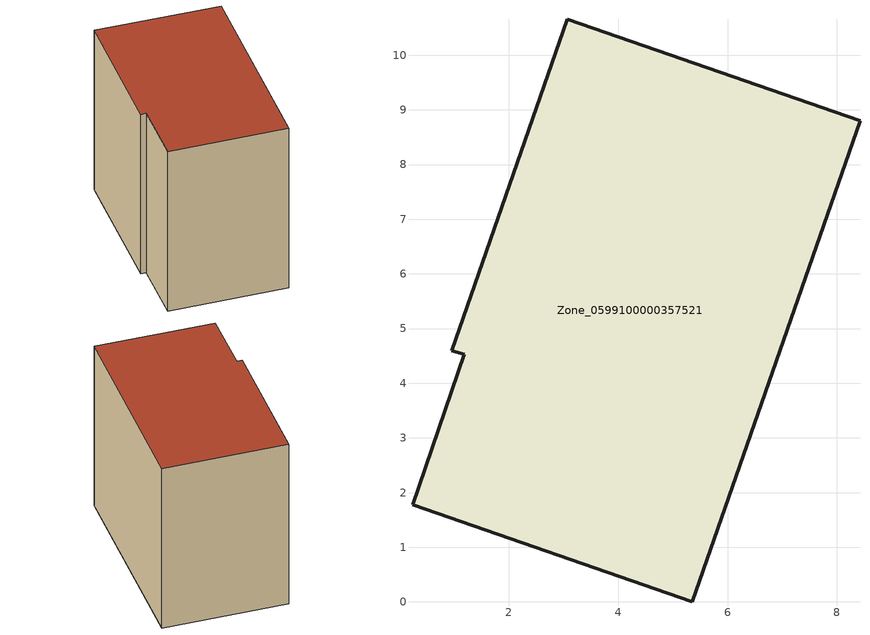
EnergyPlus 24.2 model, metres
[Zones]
Zone_0599100000357521
 floor ground (C_G): 0.24,1.78 1.19,4.53 0.95,4.6 3.07,10.66 8.42,8.8 5.35,0 z0
 wall outside (C_F): 8.42,8.8 3.07,10.66 0.95,4.6 1.19,4.53 0.24,1.78 5.35,0 8.42,8.8 z0:8.37
 roof outside (C_R): 1.19,4.53 0.24,1.78 5.35,0 8.42,8.8 3.07,10.66 0.95,4.6 z8.37
[BUILDING]
Pand.0599100000357521: North Axis=0; Terrain=City; Loads Convergence Tolerance Value=0.04; Temperature Convergence Tolerance Value=0.4; Solar Distribution=FullExterior; Maximum Number of Warmup Days=25; Minimum Number of Warmup Days=1
[Site:Location]
Rotterdam.The.Hague.AP_ZH_NLD Design_Conditions: Latitude=51.96; Longitude=4.45; Time Zone=1; Elevation=-4.5
[SITE:GROUNDTEMPERATURE:BUILDINGSURFACE]
18, 18, 18, 18, 18, 18, 18, 18, 18, 18, 18, 18
[MATERIAL] Thermal Absorptance=0.9; Solar Absorptance=0.7; Visible Absorptance=0.7
Name | Roughness | Thickness | Conductivity | Density | Specific Heat
G.TC.1992-2005 | MediumSmooth | 0.15 | 0.06 | 540 | 1210
F.TC.1992-2005 | Rough | 0.3 | 0.12 | 1920 | 840
R.TC.1992-2005 | MediumRough | 0.2 | 0.08 | 1500 | 1000
[CONSTRUCTION]
C_G: G.TC.1992-2005
C_F: F.TC.1992-2005
C_R: R.TC.1992-2005
[ZONE]
Zone_0599100000357521: Type=1; Multiplier=1; Ceiling Height=Autocalculate; Volume=Autocalculate; Floor Area=autocalculate; Part of Total Floor Area=Yes
[ZONEINFILTRATION:DESIGNFLOWRATE]
Infil_Zone_0599100000357521: Zone or ZoneList or Space or SpaceList=Zone_0599100000357521; Schedule=AlwaysOn; Design Flow Rate Calculation Method=Flow/Area; Flow Rate per Floor Area=0.0015; Constant Term Coefficient=1; Temperature Term Coefficient=0; Velocity Term Coefficient=0; Velocity Squared Term Coefficient=0
[HVACTEMPLATE:ZONE:IDEALLOADSAIRSYSTEM]
Zone_0599100000357521: Maximum Heating Supply Air Temperature=50; Minimum Cooling Supply Air Temperature=13; Maximum Heating Supply Air Humidity Ratio=0.0156; Minimum Cooling Supply Air Humidity Ratio=0.0077; Heating Limit=NoLimit; Cooling Limit=NoLimit; Dehumidification Control Type=ConstantSensibleHeatRatio; Cooling Sensible Heat Ratio=0.7; Dehumidification Setpoint=60; Humidification Control Type=None; Humidification Setpoint=30; Outdoor Air Method=None; Outdoor Air Flow Rate per Person=0.00944; Outdoor Air Flow Rate per Zone Floor Area=0; Outdoor Air Flow Rate per Zone=0; Demand Controlled Ventilation Type=None; Outdoor Air Economizer Type=NoEconomizer; Heat Recovery Type=None; Sensible Heat Recovery Effectiveness=0.7; Latent Heat Recovery Effectiveness=0.65
[ZONECONTROL:THERMOSTAT]
ThermostatControl_Zone_0599100000357521: Zone or ZoneList=Zone_0599100000357521; Control Type Schedule=DualSetpointControlType; Control 1=Thermostat_Zone_0599100000357521; Temperature Difference Between Cutout And Setpoint=0
[THERMOSTATSETPOINT:DUALSETPOINT]
Thermostat_Zone_0599100000357521: Heating Setpoint Temperature Schedule=HeatingSetpoint_Zone_0599100000357521; Cooling Setpoint Temperature Schedule=CoolingSetpoint_Zone_0599100000357521
[SCHEDULE:COMPACT]
HeatingSetpoint_Zone_0599100000357521: Through: 12/31, For: AllDays, Until: 24:00, 21
CoolingSetpoint_Zone_0599100000357521: Through: 12/31, For: AllDays, Until: 24:00, 24
DualSetpointControlType: Through: 12/31, For: AllDays, Until: 24:00, 4
AlwaysOn: Through: 12/31, For: AllDays, Until: 24:00, 1
